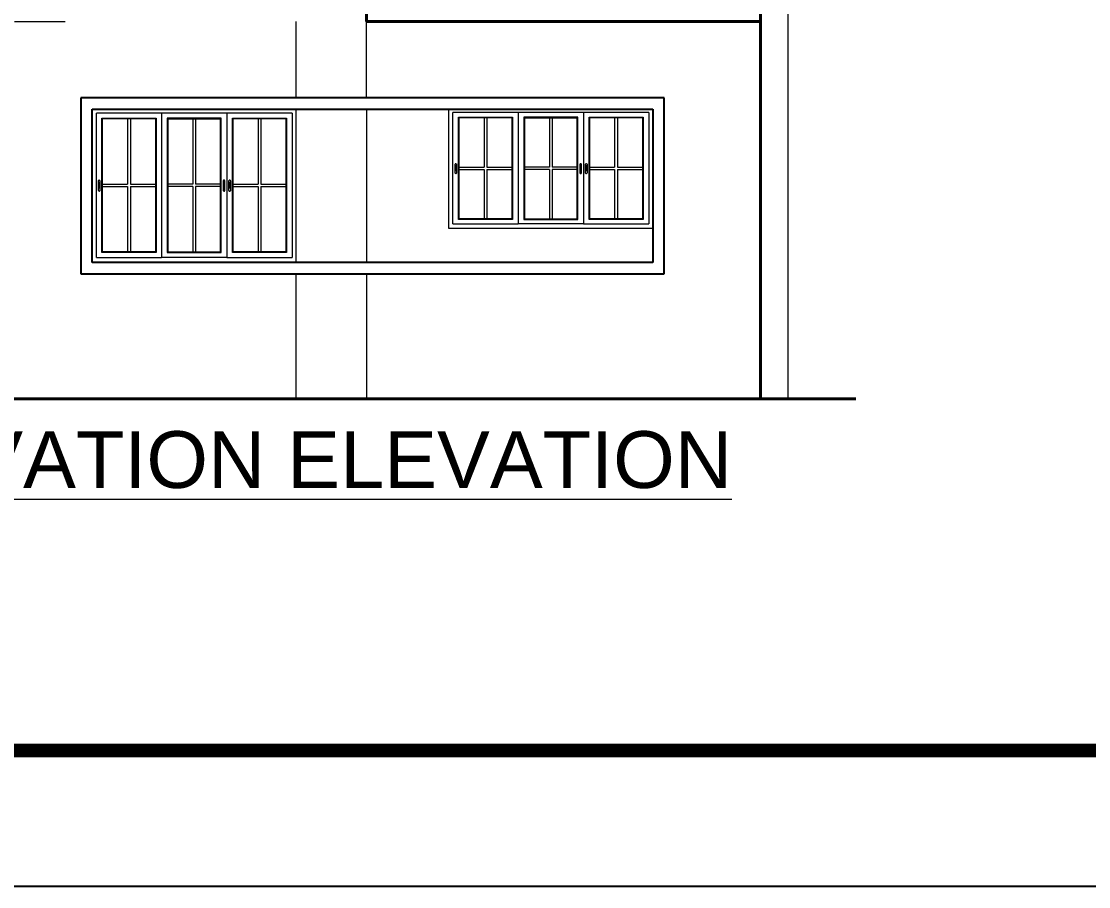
# Model space of a CAD drawing. Header units: inches. Extents: x 137851 to 141026, y -21374 to -19129.
# Drawn here: x 139412.5 to 139788.8, y -21373.7 to -21068.7 of the extents above; entities that cross this region are included whole.
import ezdxf

# ---------------------------------------------------------------- set-up
doc = ezdxf.new("R2010")
doc.units = ezdxf.units.IN
doc.header["$LTSCALE"] = 0.5
doc.header["$MEASUREMENT"] = 0
for name, color, linetype, lineweight in [('HACTH', 253, 'Continuous', 9), ('PARAPET', 50, 'Continuous', 13), ('Text-100.w', 254, 'Continuous', 9), ('wall', 1, 'Continuous', 40), ('wall light', 6, 'Continuous', 25), ('window', 4, 'Continuous', 13)]:
    doc.layers.add(name, color=color, linetype=linetype, lineweight=lineweight)
doc.styles.add('arial', font='arial.ttf')

msp = doc.modelspace()

# ---------------------------------------------------------------- linework, layer by layer
msp.add_lwpolyline([(137851.27, -21373.73), (137851.27, -19128.69), (141026.08, -19128.69), (141026.08, -21373.73)], close=True)
at = {"const_width": 4.8}
msp.add_lwpolyline([(140978.08, -21325.73), (140978.08, -19176.69), (137995.27, -19176.69), (137995.27, -21325.73)], close=True, dxfattribs=at)
at = {"layer": 'HACTH'}
for p, q in [((139410.04, -21068.73), (139427.94, -21068.73)), ((139509.44, -21095.73), (139509.44, -21068.73)), ((139534.19, -21095.73), (139534.19, -21068.73)), ((139534.19, -21099.73), (139534.19, -21153.73)), ((139509.44, -21201.73), (139509.44, -21157.73)), ((139534.19, -21157.73), (139534.19, -21201.73))]:
    msp.add_line(p, q, dxfattribs=at)
at = {"layer": 'PARAPET'}
msp.add_line((139682.73, -20828.73), (139682.73, -21201.73), dxfattribs=at)
at = {"layer": 'wall'}
for p, q in [((139534.19, -21068.73), (139534.19, -20739.73)), ((139673.15, -21063.73), (139673.15, -21201.73)), ((139534.19, -21068.73), (139673.15, -21068.73)), ((139245.04, -21201.73), (139706.73, -21201.73))]:
    msp.add_line(p, q, dxfattribs=at)
at = {"layer": 'wall light'}
for p, q in [((139639.17, -21095.73), (139433.44, -21095.73)), ((139433.44, -21095.73), (139433.44, -21157.73)), ((139639.17, -21157.73), (139639.17, -21095.73)), ((139437.44, -21153.73), (139437.44, -21099.73)), ((139437.44, -21099.73), (139635.17, -21099.73)), ((139635.17, -21099.73), (139635.17, -21153.73)), ((139635.17, -21153.73), (139437.44, -21153.73)), ((139433.44, -21157.73), (139639.17, -21157.73))]:
    msp.add_line(p, q, dxfattribs=at)
at = {"layer": 'window'}
for p, q in [((139438.94, -21151.95), (139438.94, -21101.06)), ((139507.94, -21101.06), (139438.94, -21101.06)), ((139440.91, -21150.15), (139440.91, -21102.86)), ((139440.91, -21102.86), (139459.98, -21102.86)), ((139441.15, -21103.09), (139440.91, -21102.86)), ((139459.74, -21103.09), (139459.98, -21102.86)), ((139459.98, -21102.86), (139459.98, -21150.15)), ((139461.94, -21101.06), (139461.94, -21151.95)), ((139482.98, -21102.86), (139463.91, -21102.86)), ((139463.91, -21102.86), (139463.91, -21150.15)), ((139464.15, -21103.09), (139463.91, -21102.86)), ((139482.74, -21103.09), (139482.98, -21102.86)), ((139482.98, -21150.15), (139482.98, -21102.86)), ((139484.94, -21101.06), (139484.94, -21151.95)), ((139486.91, -21150.15), (139486.91, -21102.86)), ((139486.91, -21102.86), (139505.98, -21102.86)), ((139487.15, -21103.09), (139486.91, -21102.86)), ((139505.74, -21103.09), (139505.98, -21102.86)), ((139505.98, -21102.86), (139505.98, -21150.15)), ((139507.94, -21101.06), (139507.94, -21151.95)), ((139509.44, -21153.73), (139509.44, -21099.73)), ((139563.17, -21141.73), (139563.17, -21099.73)), ((139564.67, -21140.15), (139564.67, -21100.91)), ((139633.67, -21100.91), (139564.67, -21100.91)), ((139566.64, -21138.55), (139566.64, -21102.51)), ((139566.64, -21102.51), (139585.71, -21102.51)), ((139566.88, -21102.71), (139566.64, -21102.51)), ((139566.88, -21138.35), (139566.88, -21102.71)), ((139585.46, -21102.71), (139566.88, -21102.71)), ((139575.68, -21102.71), (139575.68, -21120.13)), ((139576.66, -21102.71), (139576.66, -21120.13)), ((139585.46, -21102.71), (139585.71, -21102.51)), ((139585.46, -21102.71), (139585.46, -21138.35)), ((139585.71, -21102.51), (139585.71, -21138.55)), ((139587.67, -21100.91), (139587.67, -21140.15)), ((139608.71, -21102.51), (139589.64, -21102.51)), ((139589.64, -21102.51), (139589.64, -21138.55)), ((139589.88, -21102.71), (139589.64, -21102.51)), ((139589.88, -21102.71), (139589.88, -21138.35)), ((139589.88, -21102.71), (139608.46, -21102.71)), ((139598.68, -21102.71), (139598.68, -21120.13)), ((139599.66, -21102.71), (139599.66, -21120.13)), ((139608.46, -21102.71), (139608.71, -21102.51)), ((139608.46, -21138.35), (139608.46, -21102.71)), ((139608.71, -21138.55), (139608.71, -21102.51)), ((139610.67, -21100.91), (139610.67, -21140.15)), ((139612.64, -21138.55), (139612.64, -21102.51)), ((139612.64, -21102.51), (139631.71, -21102.51)), ((139612.88, -21102.71), (139612.64, -21102.51)), ((139612.88, -21138.35), (139612.88, -21102.71)), ((139631.46, -21102.71), (139612.88, -21102.71)), ((139621.68, -21102.71), (139621.68, -21120.13)), ((139622.66, -21102.71), (139622.66, -21120.13)), ((139631.46, -21102.71), (139631.71, -21102.51)), ((139631.46, -21102.71), (139631.46, -21138.35)), ((139631.71, -21102.51), (139631.71, -21138.55)), ((139633.67, -21100.91), (139633.67, -21140.15)), ((139441.15, -21149.93), (139441.15, -21103.09)), ((139459.74, -21103.09), (139441.15, -21103.09)), ((139449.95, -21103.09), (139449.95, -21126.06)), ((139450.94, -21103.09), (139450.94, -21126.06)), ((139459.74, -21103.09), (139459.74, -21149.93)), ((139464.15, -21103.09), (139464.15, -21149.93)), ((139464.15, -21103.09), (139482.74, -21103.09)), ((139472.95, -21103.09), (139472.95, -21126.06)), ((139473.94, -21103.09), (139473.94, -21126.06)), ((139482.74, -21149.93), (139482.74, -21103.09)), ((139487.15, -21149.93), (139487.15, -21103.09)), ((139505.74, -21103.09), (139487.15, -21103.09)), ((139495.95, -21103.09), (139495.95, -21126.06)), ((139496.94, -21103.09), (139496.94, -21126.06)), ((139505.74, -21103.09), (139505.74, -21149.93)), ((139565.4, -21119.11), (139565.41, -21119.08)), ((139565.4, -21119.14), (139565.41, -21119.08)), ((139565.4, -21119.14), (139565.4, -21119.11)), ((139565.4, -21122.15), (139565.4, -21119.14)), ((139565.41, -21119.08), (139565.43, -21119.05)), ((139565.43, -21119.05), (139565.45, -21119.02)), ((139565.48, -21119), (139565.45, -21119.02)), ((139565.51, -21118.98), (139565.48, -21119)), ((139565.5, -21119.74), (139565.49, -21119.76)), ((139565.49, -21119.76), (139565.49, -21119.78)), ((139565.49, -21119.78), (139565.49, -21121.29)), ((139565.49, -21121.32), (139565.49, -21121.29)), ((139565.5, -21121.34), (139565.49, -21121.32)), ((139565.51, -21119.72), (139565.5, -21119.74)), ((139565.51, -21121.35), (139565.5, -21121.34)), ((139565.51, -21118.98), (139565.55, -21118.96)), ((139565.52, -21119.7), (139565.51, -21119.72)), ((139565.52, -21121.37), (139565.51, -21121.35)), ((139565.54, -21119.68), (139565.52, -21119.7)), ((139565.54, -21121.39), (139565.52, -21121.37)), ((139565.56, -21119.67), (139565.54, -21119.68)), ((139565.56, -21121.4), (139565.54, -21121.39)), ((139565.59, -21118.95), (139565.55, -21118.96)), ((139565.59, -21119.66), (139565.56, -21119.67)), ((139565.59, -21121.41), (139565.56, -21121.4)), ((139565.63, -21118.95), (139565.59, -21118.95)), ((139565.61, -21119.65), (139565.59, -21119.66)), ((139565.61, -21121.42), (139565.59, -21121.41)), ((139565.64, -21119.65), (139565.61, -21119.65)), ((139565.64, -21121.43), (139565.61, -21121.42)), ((139565.67, -21118.94), (139565.63, -21118.95)), ((139565.67, -21119.65), (139565.64, -21119.65)), ((139565.67, -21121.43), (139565.64, -21121.43)), ((139565.71, -21118.95), (139565.67, -21118.94)), ((139565.7, -21119.65), (139565.67, -21119.65)), ((139565.7, -21121.43), (139565.67, -21121.43)), ((139565.72, -21119.65), (139565.7, -21119.65)), ((139565.72, -21121.42), (139565.7, -21121.43)), ((139565.71, -21118.95), (139565.75, -21118.95)), ((139565.75, -21119.66), (139565.72, -21119.65)), ((139565.75, -21121.41), (139565.72, -21121.42)), ((139565.75, -21118.95), (139565.79, -21118.96)), ((139565.78, -21119.67), (139565.75, -21119.66)), ((139565.78, -21121.4), (139565.75, -21121.41)), ((139565.8, -21119.68), (139565.78, -21119.67)), ((139565.8, -21121.39), (139565.78, -21121.4)), ((139565.79, -21118.96), (139565.83, -21118.98)), ((139565.82, -21119.7), (139565.8, -21119.68)), ((139565.82, -21121.37), (139565.8, -21121.39)), ((139565.83, -21119.72), (139565.82, -21119.7)), ((139565.83, -21121.35), (139565.82, -21121.37)), ((139565.83, -21118.98), (139565.86, -21119)), ((139565.84, -21119.74), (139565.83, -21119.72)), ((139565.84, -21121.34), (139565.83, -21121.35)), ((139565.85, -21119.76), (139565.84, -21119.74)), ((139565.85, -21121.32), (139565.84, -21121.34)), ((139565.85, -21119.78), (139565.85, -21119.76)), ((139565.85, -21121.29), (139565.85, -21119.78)), ((139565.85, -21121.29), (139565.85, -21121.32)), ((139565.86, -21119), (139565.89, -21119.02)), ((139565.91, -21119.05), (139565.89, -21119.02)), ((139565.93, -21119.08), (139565.91, -21119.05)), ((139565.94, -21119.11), (139565.93, -21119.08)), ((139565.94, -21119.11), (139565.94, -21119.14)), ((139565.94, -21119.14), (139565.94, -21122.15)), ((139566.88, -21120.13), (139575.68, -21120.13)), ((139566.88, -21120.93), (139575.68, -21120.93)), ((139575.68, -21120.93), (139575.68, -21138.35)), ((139576.66, -21120.13), (139585.46, -21120.13)), ((139576.66, -21120.93), (139585.46, -21120.93)), ((139576.66, -21120.93), (139576.66, -21138.35)), ((139598.68, -21120.13), (139589.88, -21120.13)), ((139598.68, -21120.93), (139589.88, -21120.93)), ((139598.68, -21120.93), (139598.68, -21138.35)), ((139608.46, -21120.13), (139599.66, -21120.13)), ((139599.66, -21120.93), (139599.66, -21138.35)), ((139608.46, -21120.93), (139599.66, -21120.93)), ((139609.42, -21119.08), (139609.41, -21119.11)), ((139609.41, -21119.11), (139609.41, -21119.14)), ((139609.41, -21119.14), (139609.41, -21122.15)), ((139609.44, -21119.05), (139609.42, -21119.08)), ((139609.46, -21119.02), (139609.44, -21119.05)), ((139609.49, -21119), (139609.46, -21119.02)), ((139609.52, -21118.98), (139609.49, -21119)), ((139609.5, -21119.74), (139609.52, -21119.72)), ((139609.5, -21119.76), (139609.5, -21119.74)), ((139609.5, -21119.78), (139609.5, -21119.76)), ((139609.5, -21120), (139609.5, -21119.78)), ((139609.5, -21119.96), (139609.52, -21119.94)), ((139609.5, -21119.98), (139609.5, -21119.96)), ((139609.5, -21120), (139609.5, -21119.98)), ((139609.5, -21121.29), (139609.5, -21120)), ((139609.5, -21121.29), (139609.5, -21121.32)), ((139609.5, -21121.32), (139609.5, -21121.34)), ((139609.5, -21121.34), (139609.52, -21121.35)), ((139609.56, -21118.96), (139609.52, -21118.98)), ((139609.52, -21119.72), (139609.53, -21119.7)), ((139609.52, -21119.94), (139609.53, -21119.92)), ((139609.52, -21121.35), (139609.53, -21121.37)), ((139609.53, -21119.7), (139609.55, -21119.68)), ((139609.53, -21119.92), (139609.55, -21119.91)), ((139609.53, -21121.37), (139609.55, -21121.39)), ((139609.55, -21119.68), (139609.57, -21119.67)), ((139609.55, -21119.91), (139609.57, -21119.89)), ((139609.55, -21121.39), (139609.57, -21121.4)), ((139609.59, -21118.95), (139609.56, -21118.96)), ((139609.57, -21119.67), (139609.6, -21119.66)), ((139609.57, -21119.89), (139609.6, -21119.88)), ((139609.57, -21121.4), (139609.6, -21121.41)), ((139609.64, -21118.95), (139609.59, -21118.95)), ((139609.6, -21119.66), (139609.62, -21119.65)), ((139609.6, -21119.88), (139609.62, -21119.87)), ((139609.6, -21121.41), (139609.62, -21121.42)), ((139609.62, -21119.65), (139609.65, -21119.65)), ((139609.62, -21119.87), (139609.65, -21119.87)), ((139609.62, -21121.42), (139609.65, -21121.43)), ((139609.68, -21118.94), (139609.64, -21118.95)), ((139609.65, -21119.65), (139609.68, -21119.65)), ((139609.65, -21119.87), (139609.68, -21119.87)), ((139609.65, -21121.43), (139609.68, -21121.43)), ((139609.72, -21118.95), (139609.68, -21118.94)), ((139609.68, -21119.65), (139609.71, -21119.65)), ((139609.68, -21119.87), (139609.71, -21119.87)), ((139609.68, -21121.43), (139609.71, -21121.43)), ((139609.71, -21119.65), (139609.73, -21119.65)), ((139609.71, -21119.87), (139609.73, -21119.87)), ((139609.71, -21121.43), (139609.73, -21121.42)), ((139609.76, -21118.95), (139609.72, -21118.95)), ((139609.73, -21119.65), (139609.76, -21119.66)), ((139609.73, -21119.87), (139609.76, -21119.88)), ((139609.73, -21121.42), (139609.76, -21121.41)), ((139609.8, -21118.96), (139609.76, -21118.95)), ((139609.76, -21119.66), (139609.78, -21119.67)), ((139609.76, -21119.88), (139609.78, -21119.89)), ((139609.76, -21121.41), (139609.78, -21121.4)), ((139609.78, -21119.67), (139609.81, -21119.68)), ((139609.78, -21119.89), (139609.81, -21119.91)), ((139609.78, -21121.4), (139609.81, -21121.39)), ((139609.84, -21118.98), (139609.8, -21118.96)), ((139609.81, -21119.68), (139609.82, -21119.7)), ((139609.81, -21119.91), (139609.82, -21119.92)), ((139609.81, -21121.39), (139609.82, -21121.37)), ((139609.82, -21119.7), (139609.84, -21119.72)), ((139609.82, -21119.92), (139609.84, -21119.94)), ((139609.82, -21121.37), (139609.84, -21121.35)), ((139609.87, -21119), (139609.84, -21118.98)), ((139609.84, -21119.72), (139609.85, -21119.74)), ((139609.84, -21119.94), (139609.85, -21119.96)), ((139609.84, -21121.35), (139609.85, -21121.34)), ((139609.85, -21119.74), (139609.86, -21119.76)), ((139609.85, -21119.96), (139609.86, -21119.98)), ((139609.85, -21121.34), (139609.86, -21121.32)), ((139609.86, -21119.76), (139609.86, -21119.78)), ((139609.86, -21121.29), (139609.86, -21119.78)), ((139609.86, -21119.98), (139609.86, -21120)), ((139609.86, -21121.32), (139609.86, -21121.29)), ((139609.9, -21119.02), (139609.87, -21119)), ((139609.92, -21119.05), (139609.9, -21119.02)), ((139609.93, -21119.08), (139609.92, -21119.05)), ((139609.94, -21119.11), (139609.93, -21119.08)), ((139609.95, -21119.14), (139609.93, -21119.08)), ((139609.95, -21119.14), (139609.94, -21119.11)), ((139609.95, -21122.15), (139609.95, -21119.14)), ((139611.4, -21119.11), (139611.41, -21119.08)), ((139611.4, -21119.14), (139611.41, -21119.08)), ((139611.4, -21119.14), (139611.4, -21119.11)), ((139611.4, -21122.15), (139611.4, -21119.14)), ((139611.41, -21119.08), (139611.43, -21119.05)), ((139611.43, -21119.05), (139611.45, -21119.02)), ((139611.48, -21119), (139611.45, -21119.02)), ((139611.51, -21118.98), (139611.48, -21119)), ((139611.5, -21119.74), (139611.49, -21119.76)), ((139611.49, -21119.76), (139611.49, -21119.78)), ((139611.49, -21119.78), (139611.49, -21121.29)), ((139611.49, -21121.32), (139611.49, -21121.29)), ((139611.5, -21121.34), (139611.49, -21121.32)), ((139611.51, -21119.72), (139611.5, -21119.74)), ((139611.51, -21121.35), (139611.5, -21121.34)), ((139611.51, -21118.98), (139611.55, -21118.96)), ((139611.52, -21119.7), (139611.51, -21119.72)), ((139611.52, -21121.37), (139611.51, -21121.35)), ((139611.54, -21119.68), (139611.52, -21119.7)), ((139611.54, -21121.39), (139611.52, -21121.37)), ((139611.56, -21119.67), (139611.54, -21119.68)), ((139611.56, -21121.4), (139611.54, -21121.39)), ((139611.59, -21118.95), (139611.55, -21118.96)), ((139611.59, -21119.66), (139611.56, -21119.67)), ((139611.59, -21121.41), (139611.56, -21121.4)), ((139611.63, -21118.95), (139611.59, -21118.95)), ((139611.61, -21119.65), (139611.59, -21119.66)), ((139611.61, -21121.42), (139611.59, -21121.41)), ((139611.64, -21119.65), (139611.61, -21119.65)), ((139611.64, -21121.43), (139611.61, -21121.42)), ((139611.67, -21118.94), (139611.63, -21118.95)), ((139611.67, -21119.65), (139611.64, -21119.65)), ((139611.67, -21121.43), (139611.64, -21121.43)), ((139611.71, -21118.95), (139611.67, -21118.94)), ((139611.7, -21119.65), (139611.67, -21119.65)), ((139611.7, -21121.43), (139611.67, -21121.43)), ((139611.72, -21119.65), (139611.7, -21119.65)), ((139611.72, -21121.42), (139611.7, -21121.43)), ((139611.71, -21118.95), (139611.75, -21118.95)), ((139611.75, -21119.66), (139611.72, -21119.65)), ((139611.75, -21121.41), (139611.72, -21121.42)), ((139611.75, -21118.95), (139611.79, -21118.96)), ((139611.78, -21119.67), (139611.75, -21119.66)), ((139611.78, -21121.4), (139611.75, -21121.41)), ((139611.8, -21119.68), (139611.78, -21119.67)), ((139611.8, -21121.39), (139611.78, -21121.4)), ((139611.79, -21118.96), (139611.83, -21118.98)), ((139611.82, -21119.7), (139611.8, -21119.68)), ((139611.82, -21121.37), (139611.8, -21121.39)), ((139611.83, -21119.72), (139611.82, -21119.7)), ((139611.83, -21121.35), (139611.82, -21121.37)), ((139611.83, -21118.98), (139611.86, -21119)), ((139611.84, -21119.74), (139611.83, -21119.72)), ((139611.84, -21121.34), (139611.83, -21121.35)), ((139611.85, -21119.76), (139611.84, -21119.74)), ((139611.85, -21121.32), (139611.84, -21121.34)), ((139611.85, -21119.78), (139611.85, -21119.76)), ((139611.85, -21121.29), (139611.85, -21119.78)), ((139611.85, -21121.29), (139611.85, -21121.32)), ((139611.86, -21119), (139611.89, -21119.02)), ((139611.91, -21119.05), (139611.89, -21119.02)), ((139611.93, -21119.08), (139611.91, -21119.05)), ((139611.94, -21119.11), (139611.93, -21119.08)), ((139611.94, -21119.11), (139611.94, -21119.14)), ((139611.94, -21119.14), (139611.94, -21122.15)), ((139612.88, -21120.13), (139621.68, -21120.13)), ((139612.88, -21120.93), (139621.68, -21120.93)), ((139621.68, -21120.93), (139621.68, -21138.35)), ((139622.66, -21120.13), (139631.46, -21120.13)), ((139622.66, -21120.93), (139631.46, -21120.93)), ((139622.66, -21120.93), (139622.66, -21138.35)), ((139439.67, -21124.91), (139439.68, -21124.87)), ((139439.67, -21124.94), (139439.68, -21124.87)), ((139439.67, -21124.94), (139439.67, -21124.91)), ((139439.67, -21128.33), (139439.67, -21124.94)), ((139439.68, -21124.87), (139439.7, -21124.84)), ((139439.7, -21124.84), (139439.72, -21124.81)), ((139439.75, -21124.78), (139439.72, -21124.81)), ((139439.78, -21124.76), (139439.75, -21124.78)), ((139439.78, -21124.76), (139439.82, -21124.74)), ((139439.86, -21124.73), (139439.82, -21124.74)), ((139439.9, -21124.72), (139439.86, -21124.73)), ((139439.94, -21124.72), (139439.9, -21124.72)), ((139439.98, -21124.72), (139439.94, -21124.72)), ((139439.98, -21124.72), (139440.02, -21124.73)), ((139440.02, -21124.73), (139440.06, -21124.74)), ((139440.06, -21124.74), (139440.1, -21124.76)), ((139440.1, -21124.76), (139440.13, -21124.78)), ((139440.13, -21124.78), (139440.16, -21124.81)), ((139440.18, -21124.84), (139440.16, -21124.81)), ((139440.2, -21124.87), (139440.18, -21124.84)), ((139440.21, -21124.91), (139440.2, -21124.87)), ((139440.21, -21124.91), (139440.21, -21124.94)), ((139440.21, -21124.94), (139440.21, -21128.33)), ((139483.69, -21124.87), (139483.68, -21124.91)), ((139483.68, -21124.91), (139483.68, -21124.94)), ((139483.68, -21124.94), (139483.68, -21128.33)), ((139483.71, -21124.84), (139483.69, -21124.87)), ((139483.73, -21124.81), (139483.71, -21124.84)), ((139483.76, -21124.78), (139483.73, -21124.81)), ((139483.79, -21124.76), (139483.76, -21124.78)), ((139483.83, -21124.74), (139483.79, -21124.76)), ((139483.87, -21124.73), (139483.83, -21124.74)), ((139483.91, -21124.72), (139483.87, -21124.73)), ((139483.95, -21124.72), (139483.91, -21124.72)), ((139483.99, -21124.72), (139483.95, -21124.72)), ((139484.03, -21124.73), (139483.99, -21124.72)), ((139484.07, -21124.74), (139484.03, -21124.73)), ((139484.11, -21124.76), (139484.07, -21124.74)), ((139484.14, -21124.78), (139484.11, -21124.76)), ((139484.17, -21124.81), (139484.14, -21124.78)), ((139484.19, -21124.84), (139484.17, -21124.81)), ((139484.21, -21124.87), (139484.19, -21124.84)), ((139484.22, -21124.91), (139484.21, -21124.87)), ((139484.22, -21124.94), (139484.21, -21124.87)), ((139484.22, -21124.94), (139484.22, -21124.91)), ((139484.22, -21128.33), (139484.22, -21124.94)), ((139485.67, -21124.91), (139485.68, -21124.87)), ((139485.67, -21124.94), (139485.68, -21124.87)), ((139485.67, -21124.94), (139485.67, -21124.91)), ((139485.67, -21128.33), (139485.67, -21124.94)), ((139485.68, -21124.87), (139485.7, -21124.84)), ((139485.7, -21124.84), (139485.72, -21124.81)), ((139485.75, -21124.78), (139485.72, -21124.81)), ((139485.78, -21124.76), (139485.75, -21124.78)), ((139485.78, -21124.76), (139485.82, -21124.74)), ((139485.86, -21124.73), (139485.82, -21124.74)), ((139485.9, -21124.72), (139485.86, -21124.73)), ((139485.94, -21124.72), (139485.9, -21124.72)), ((139485.98, -21124.72), (139485.94, -21124.72)), ((139485.98, -21124.72), (139486.02, -21124.73)), ((139486.02, -21124.73), (139486.06, -21124.74)), ((139486.06, -21124.74), (139486.1, -21124.76)), ((139486.1, -21124.76), (139486.13, -21124.78)), ((139486.13, -21124.78), (139486.16, -21124.81)), ((139486.18, -21124.84), (139486.16, -21124.81)), ((139486.2, -21124.87), (139486.18, -21124.84)), ((139486.21, -21124.91), (139486.2, -21124.87)), ((139486.21, -21124.91), (139486.21, -21124.94)), ((139486.21, -21124.94), (139486.21, -21128.33)), ((139565.4, -21122.18), (139565.4, -21122.15)), ((139565.41, -21122.21), (139565.4, -21122.18)), ((139565.41, -21122.21), (139565.43, -21122.24)), ((139565.43, -21122.24), (139565.45, -21122.27)), ((139565.45, -21122.27), (139565.48, -21122.29)), ((139565.51, -21122.31), (139565.48, -21122.29)), ((139565.55, -21122.33), (139565.51, -21122.31)), ((139565.55, -21122.33), (139565.59, -21122.34)), ((139565.63, -21122.35), (139565.59, -21122.34)), ((139565.67, -21122.35), (139565.63, -21122.35)), ((139565.67, -21122.35), (139565.71, -21122.35)), ((139565.71, -21122.35), (139565.75, -21122.34)), ((139565.79, -21122.33), (139565.75, -21122.34)), ((139565.83, -21122.31), (139565.79, -21122.33)), ((139565.83, -21122.31), (139565.86, -21122.29)), ((139565.86, -21122.29), (139565.89, -21122.27)), ((139565.89, -21122.27), (139565.91, -21122.24)), ((139565.93, -21122.21), (139565.91, -21122.24)), ((139565.94, -21122.15), (139565.93, -21122.21)), ((139565.94, -21122.18), (139565.93, -21122.21)), ((139565.94, -21122.18), (139565.94, -21122.15)), ((139609.41, -21122.18), (139609.41, -21122.15)), ((139609.41, -21122.15), (139609.42, -21122.21)), ((139609.41, -21122.18), (139609.42, -21122.21)), ((139609.42, -21122.21), (139609.44, -21122.24)), ((139609.44, -21122.24), (139609.46, -21122.27)), ((139609.46, -21122.27), (139609.49, -21122.29)), ((139609.49, -21122.29), (139609.52, -21122.31)), ((139609.52, -21122.31), (139609.56, -21122.33)), ((139609.56, -21122.33), (139609.59, -21122.34)), ((139609.59, -21122.34), (139609.64, -21122.35)), ((139609.64, -21122.35), (139609.68, -21122.35)), ((139609.68, -21122.35), (139609.72, -21122.35)), ((139609.72, -21122.35), (139609.76, -21122.34)), ((139609.76, -21122.34), (139609.8, -21122.33)), ((139609.8, -21122.33), (139609.84, -21122.31)), ((139609.84, -21122.31), (139609.87, -21122.29)), ((139609.87, -21122.29), (139609.9, -21122.27)), ((139609.9, -21122.27), (139609.92, -21122.24)), ((139609.92, -21122.24), (139609.93, -21122.21)), ((139609.93, -21122.21), (139609.94, -21122.18)), ((139609.94, -21122.18), (139609.95, -21122.15)), ((139611.4, -21122.18), (139611.4, -21122.15)), ((139611.41, -21122.21), (139611.4, -21122.18)), ((139611.41, -21122.21), (139611.43, -21122.24)), ((139611.43, -21122.24), (139611.45, -21122.27)), ((139611.45, -21122.27), (139611.48, -21122.29)), ((139611.51, -21122.31), (139611.48, -21122.29)), ((139611.55, -21122.33), (139611.51, -21122.31)), ((139611.55, -21122.33), (139611.59, -21122.34)), ((139611.63, -21122.35), (139611.59, -21122.34)), ((139611.67, -21122.35), (139611.63, -21122.35)), ((139611.67, -21122.35), (139611.71, -21122.35)), ((139611.71, -21122.35), (139611.75, -21122.34)), ((139611.79, -21122.33), (139611.75, -21122.34)), ((139611.83, -21122.31), (139611.79, -21122.33)), ((139611.83, -21122.31), (139611.86, -21122.29)), ((139611.86, -21122.29), (139611.89, -21122.27)), ((139611.89, -21122.27), (139611.91, -21122.24)), ((139611.93, -21122.21), (139611.91, -21122.24)), ((139611.94, -21122.15), (139611.93, -21122.21)), ((139611.94, -21122.18), (139611.93, -21122.21)), ((139611.94, -21122.18), (139611.94, -21122.15)), ((139439.67, -21128.37), (139439.67, -21128.33)), ((139439.68, -21128.4), (139439.67, -21128.37)), ((139439.68, -21128.4), (139439.7, -21128.43)), ((139439.7, -21128.43), (139439.72, -21128.46)), ((139439.72, -21128.46), (139439.75, -21128.49)), ((139439.78, -21128.51), (139439.75, -21128.49)), ((139439.77, -21125.61), (139439.76, -21125.64)), ((139439.76, -21125.64), (139439.76, -21125.66)), ((139439.76, -21125.66), (139439.76, -21127.37)), ((139439.76, -21127.39), (139439.76, -21127.37)), ((139439.77, -21127.41), (139439.76, -21127.39)), ((139439.78, -21125.59), (139439.77, -21125.61)), ((139439.78, -21127.43), (139439.77, -21127.41)), ((139439.79, -21125.57), (139439.78, -21125.59)), ((139439.79, -21127.45), (139439.78, -21127.43)), ((139439.82, -21128.53), (139439.78, -21128.51)), ((139439.81, -21125.55), (139439.79, -21125.57)), ((139439.81, -21127.47), (139439.79, -21127.45)), ((139439.83, -21125.54), (139439.81, -21125.55)), ((139439.83, -21127.49), (139439.81, -21127.47)), ((139439.82, -21128.53), (139439.86, -21128.54)), ((139439.86, -21125.53), (139439.83, -21125.54)), ((139439.86, -21127.5), (139439.83, -21127.49)), ((139439.88, -21125.52), (139439.86, -21125.53)), ((139439.88, -21127.51), (139439.86, -21127.5)), ((139439.9, -21128.55), (139439.86, -21128.54)), ((139439.91, -21125.51), (139439.88, -21125.52)), ((139439.91, -21127.51), (139439.88, -21127.51)), ((139439.94, -21128.55), (139439.9, -21128.55)), ((139439.94, -21125.51), (139439.91, -21125.51)), ((139439.94, -21127.51), (139439.91, -21127.51)), ((139439.97, -21125.51), (139439.94, -21125.51)), ((139439.97, -21127.51), (139439.94, -21127.51)), ((139439.94, -21128.55), (139439.98, -21128.55)), ((139440, -21125.52), (139439.97, -21125.51)), ((139440, -21127.51), (139439.97, -21127.51)), ((139439.98, -21128.55), (139440.02, -21128.54)), ((139440.02, -21125.53), (139440, -21125.52)), ((139440.02, -21127.5), (139440, -21127.51)), ((139440.05, -21125.54), (139440.02, -21125.53)), ((139440.05, -21127.49), (139440.02, -21127.5)), ((139440.06, -21128.53), (139440.02, -21128.54)), ((139440.07, -21125.55), (139440.05, -21125.54)), ((139440.07, -21127.47), (139440.05, -21127.49)), ((139440.1, -21128.51), (139440.06, -21128.53)), ((139440.09, -21125.57), (139440.07, -21125.55)), ((139440.09, -21127.45), (139440.07, -21127.47)), ((139440.1, -21125.59), (139440.09, -21125.57)), ((139440.1, -21127.43), (139440.09, -21127.45)), ((139440.11, -21125.61), (139440.1, -21125.59)), ((139440.11, -21127.41), (139440.1, -21127.43)), ((139440.1, -21128.51), (139440.13, -21128.49)), ((139440.12, -21125.64), (139440.11, -21125.61)), ((139440.12, -21127.39), (139440.11, -21127.41)), ((139440.12, -21125.66), (139440.12, -21125.64)), ((139440.12, -21127.37), (139440.12, -21125.66)), ((139440.12, -21127.37), (139440.12, -21127.39)), ((139440.13, -21128.49), (139440.16, -21128.46)), ((139440.16, -21128.46), (139440.18, -21128.43)), ((139440.2, -21128.4), (139440.18, -21128.43)), ((139440.21, -21128.33), (139440.2, -21128.4)), ((139440.21, -21128.37), (139440.2, -21128.4)), ((139440.21, -21128.37), (139440.21, -21128.33)), ((139441.15, -21126.06), (139449.95, -21126.06)), ((139441.15, -21126.96), (139449.95, -21126.96)), ((139449.95, -21126.96), (139449.95, -21149.93)), ((139450.94, -21126.06), (139459.74, -21126.06)), ((139450.94, -21126.96), (139459.74, -21126.96)), ((139450.94, -21126.96), (139450.94, -21149.93)), ((139472.95, -21126.06), (139464.15, -21126.06)), ((139472.95, -21126.96), (139464.15, -21126.96)), ((139472.95, -21126.96), (139472.95, -21149.93)), ((139482.74, -21126.06), (139473.94, -21126.06)), ((139473.94, -21126.96), (139473.94, -21149.93)), ((139482.74, -21126.96), (139473.94, -21126.96)), ((139483.68, -21128.37), (139483.68, -21128.33)), ((139483.68, -21128.33), (139483.69, -21128.4)), ((139483.68, -21128.37), (139483.69, -21128.4)), ((139483.69, -21128.4), (139483.71, -21128.43)), ((139483.71, -21128.43), (139483.73, -21128.46)), ((139483.73, -21128.46), (139483.76, -21128.49)), ((139483.76, -21128.49), (139483.79, -21128.51)), ((139483.77, -21125.64), (139483.78, -21125.61)), ((139483.77, -21125.66), (139483.77, -21125.64)), ((139483.77, -21125.91), (139483.77, -21125.66)), ((139483.77, -21125.88), (139483.78, -21125.86)), ((139483.77, -21125.91), (139483.77, -21125.88)), ((139483.77, -21127.37), (139483.77, -21125.91)), ((139483.77, -21127.37), (139483.77, -21127.39)), ((139483.77, -21127.39), (139483.78, -21127.41)), ((139483.78, -21125.61), (139483.79, -21125.59)), ((139483.78, -21125.86), (139483.79, -21125.84)), ((139483.78, -21127.41), (139483.79, -21127.43)), ((139483.79, -21125.59), (139483.8, -21125.57)), ((139483.79, -21125.84), (139483.8, -21125.82)), ((139483.79, -21127.43), (139483.8, -21127.45)), ((139483.79, -21128.51), (139483.83, -21128.53)), ((139483.8, -21125.57), (139483.82, -21125.55)), ((139483.8, -21125.82), (139483.82, -21125.8)), ((139483.8, -21127.45), (139483.82, -21127.47)), ((139483.82, -21125.55), (139483.84, -21125.54)), ((139483.82, -21125.8), (139483.84, -21125.79)), ((139483.82, -21127.47), (139483.84, -21127.49)), ((139483.83, -21128.53), (139483.87, -21128.54)), ((139483.84, -21125.54), (139483.87, -21125.53)), ((139483.84, -21125.79), (139483.87, -21125.78)), ((139483.84, -21127.49), (139483.87, -21127.5)), ((139483.87, -21125.53), (139483.89, -21125.52)), ((139483.87, -21125.78), (139483.89, -21125.77)), ((139483.87, -21127.5), (139483.89, -21127.51)), ((139483.87, -21128.54), (139483.91, -21128.55)), ((139483.89, -21125.52), (139483.92, -21125.51)), ((139483.89, -21125.77), (139483.92, -21125.76)), ((139483.89, -21127.51), (139483.92, -21127.51)), ((139483.91, -21128.55), (139483.95, -21128.55)), ((139483.92, -21125.51), (139483.95, -21125.51)), ((139483.92, -21125.76), (139483.95, -21125.76)), ((139483.92, -21127.51), (139483.95, -21127.51)), ((139483.95, -21125.51), (139483.98, -21125.51)), ((139483.95, -21125.76), (139483.98, -21125.76)), ((139483.95, -21127.51), (139483.98, -21127.51)), ((139483.95, -21128.55), (139483.99, -21128.55)), ((139483.98, -21125.51), (139484.01, -21125.52)), ((139483.98, -21125.76), (139484.01, -21125.77)), ((139483.98, -21127.51), (139484.01, -21127.51)), ((139483.99, -21128.55), (139484.03, -21128.54)), ((139484.01, -21125.52), (139484.03, -21125.53)), ((139484.01, -21125.77), (139484.03, -21125.78)), ((139484.01, -21127.51), (139484.03, -21127.5)), ((139484.03, -21125.53), (139484.06, -21125.54)), ((139484.03, -21125.78), (139484.06, -21125.79)), ((139484.03, -21127.5), (139484.06, -21127.49)), ((139484.03, -21128.54), (139484.07, -21128.53)), ((139484.06, -21125.54), (139484.08, -21125.55)), ((139484.06, -21125.79), (139484.08, -21125.8)), ((139484.06, -21127.49), (139484.08, -21127.47)), ((139484.07, -21128.53), (139484.11, -21128.51)), ((139484.08, -21125.55), (139484.1, -21125.57)), ((139484.08, -21125.8), (139484.1, -21125.82)), ((139484.08, -21127.47), (139484.1, -21127.45)), ((139484.1, -21125.57), (139484.11, -21125.59)), ((139484.1, -21125.82), (139484.11, -21125.84)), ((139484.1, -21127.45), (139484.11, -21127.43)), ((139484.11, -21125.59), (139484.12, -21125.61)), ((139484.11, -21125.84), (139484.12, -21125.86)), ((139484.11, -21127.43), (139484.12, -21127.41)), ((139484.11, -21128.51), (139484.14, -21128.49)), ((139484.12, -21125.61), (139484.13, -21125.64)), ((139484.12, -21125.86), (139484.13, -21125.88)), ((139484.12, -21127.41), (139484.13, -21127.39)), ((139484.13, -21125.64), (139484.13, -21125.66)), ((139484.13, -21127.37), (139484.13, -21125.66)), ((139484.13, -21125.88), (139484.13, -21125.91)), ((139484.13, -21127.39), (139484.13, -21127.37)), ((139484.14, -21128.49), (139484.17, -21128.46)), ((139484.17, -21128.46), (139484.19, -21128.43)), ((139484.19, -21128.43), (139484.21, -21128.4)), ((139484.21, -21128.4), (139484.22, -21128.37)), ((139484.22, -21128.37), (139484.22, -21128.33)), ((139485.67, -21128.37), (139485.67, -21128.33)), ((139485.68, -21128.4), (139485.67, -21128.37)), ((139485.68, -21128.4), (139485.7, -21128.43)), ((139485.7, -21128.43), (139485.72, -21128.46)), ((139485.72, -21128.46), (139485.75, -21128.49)), ((139485.78, -21128.51), (139485.75, -21128.49)), ((139485.77, -21125.61), (139485.76, -21125.64)), ((139485.76, -21125.64), (139485.76, -21125.66)), ((139485.76, -21125.66), (139485.76, -21127.37)), ((139485.76, -21127.39), (139485.76, -21127.37)), ((139485.77, -21127.41), (139485.76, -21127.39)), ((139485.78, -21125.59), (139485.77, -21125.61)), ((139485.78, -21127.43), (139485.77, -21127.41)), ((139485.79, -21125.57), (139485.78, -21125.59)), ((139485.79, -21127.45), (139485.78, -21127.43)), ((139485.82, -21128.53), (139485.78, -21128.51)), ((139485.81, -21125.55), (139485.79, -21125.57)), ((139485.81, -21127.47), (139485.79, -21127.45)), ((139485.83, -21125.54), (139485.81, -21125.55)), ((139485.83, -21127.49), (139485.81, -21127.47)), ((139485.82, -21128.53), (139485.86, -21128.54)), ((139485.86, -21125.53), (139485.83, -21125.54)), ((139485.86, -21127.5), (139485.83, -21127.49)), ((139485.88, -21125.52), (139485.86, -21125.53)), ((139485.88, -21127.51), (139485.86, -21127.5)), ((139485.9, -21128.55), (139485.86, -21128.54)), ((139485.91, -21125.51), (139485.88, -21125.52)), ((139485.91, -21127.51), (139485.88, -21127.51)), ((139485.94, -21128.55), (139485.9, -21128.55)), ((139485.94, -21125.51), (139485.91, -21125.51)), ((139485.94, -21127.51), (139485.91, -21127.51)), ((139485.97, -21125.51), (139485.94, -21125.51)), ((139485.97, -21127.51), (139485.94, -21127.51)), ((139485.94, -21128.55), (139485.98, -21128.55)), ((139486, -21125.52), (139485.97, -21125.51)), ((139486, -21127.51), (139485.97, -21127.51)), ((139485.98, -21128.55), (139486.02, -21128.54)), ((139486.02, -21125.53), (139486, -21125.52)), ((139486.02, -21127.5), (139486, -21127.51)), ((139486.05, -21125.54), (139486.02, -21125.53)), ((139486.05, -21127.49), (139486.02, -21127.5)), ((139486.06, -21128.53), (139486.02, -21128.54)), ((139486.07, -21125.55), (139486.05, -21125.54)), ((139486.07, -21127.47), (139486.05, -21127.49)), ((139486.1, -21128.51), (139486.06, -21128.53)), ((139486.09, -21125.57), (139486.07, -21125.55)), ((139486.09, -21127.45), (139486.07, -21127.47)), ((139486.1, -21125.59), (139486.09, -21125.57)), ((139486.1, -21127.43), (139486.09, -21127.45)), ((139486.11, -21125.61), (139486.1, -21125.59)), ((139486.11, -21127.41), (139486.1, -21127.43)), ((139486.1, -21128.51), (139486.13, -21128.49)), ((139486.12, -21125.64), (139486.11, -21125.61)), ((139486.12, -21127.39), (139486.11, -21127.41)), ((139486.12, -21125.66), (139486.12, -21125.64)), ((139486.12, -21127.37), (139486.12, -21125.66)), ((139486.12, -21127.37), (139486.12, -21127.39)), ((139486.13, -21128.49), (139486.16, -21128.46)), ((139486.16, -21128.46), (139486.18, -21128.43)), ((139486.2, -21128.4), (139486.18, -21128.43)), ((139486.21, -21128.33), (139486.2, -21128.4)), ((139486.21, -21128.37), (139486.2, -21128.4)), ((139486.21, -21128.37), (139486.21, -21128.33)), ((139487.15, -21126.06), (139495.95, -21126.06)), ((139487.15, -21126.96), (139495.95, -21126.96)), ((139495.95, -21126.96), (139495.95, -21149.93)), ((139496.94, -21126.06), (139505.74, -21126.06)), ((139496.94, -21126.96), (139505.74, -21126.96)), ((139496.94, -21126.96), (139496.94, -21149.93)), ((139564.67, -21140.15), (139587.67, -21140.15)), ((139566.64, -21138.55), (139566.88, -21138.35)), ((139585.71, -21138.55), (139566.64, -21138.55)), ((139585.46, -21138.35), (139566.88, -21138.35)), ((139585.46, -21138.35), (139585.71, -21138.55)), ((139610.67, -21140.15), (139587.67, -21140.15)), ((139589.88, -21138.35), (139589.64, -21138.55)), ((139589.64, -21138.55), (139608.71, -21138.55)), ((139589.88, -21138.35), (139608.46, -21138.35)), ((139608.71, -21138.55), (139608.46, -21138.35)), ((139610.67, -21140.15), (139633.67, -21140.15)), ((139612.64, -21138.55), (139612.88, -21138.35)), ((139631.71, -21138.55), (139612.64, -21138.55)), ((139631.46, -21138.35), (139612.88, -21138.35)), ((139631.46, -21138.35), (139631.71, -21138.55)), ((139635.17, -21141.73), (139563.17, -21141.73)), ((139440.91, -21150.15), (139441.15, -21149.93)), ((139459.98, -21150.15), (139440.91, -21150.15)), ((139459.74, -21149.93), (139441.15, -21149.93)), ((139459.74, -21149.93), (139459.98, -21150.15)), ((139464.15, -21149.93), (139463.91, -21150.15)), ((139463.91, -21150.15), (139482.98, -21150.15)), ((139464.15, -21149.93), (139482.74, -21149.93)), ((139482.98, -21150.15), (139482.74, -21149.93)), ((139486.91, -21150.15), (139487.15, -21149.93)), ((139505.98, -21150.15), (139486.91, -21150.15)), ((139505.74, -21149.93), (139487.15, -21149.93)), ((139505.74, -21149.93), (139505.98, -21150.15)), ((139438.94, -21151.95), (139461.94, -21151.95)), ((139484.94, -21151.95), (139461.94, -21151.95)), ((139484.94, -21151.95), (139507.94, -21151.95))]:
    msp.add_line(p, q, dxfattribs=at)

# ---------------------------------------------------------------- texts
at = {"layer": 'Text-100.w', "insert": (139502.36, -21213.2), "char_height": 20, "attachment_point": 2, "style": 'arial'}
msp.add_mtext_dynamic_manual_height_columns('{\\LELEVATION ELEVATION}', width=940.9712, gutter_width=100, heights=[0], dxfattribs=at)

doc.saveas('drawing.dxf')
